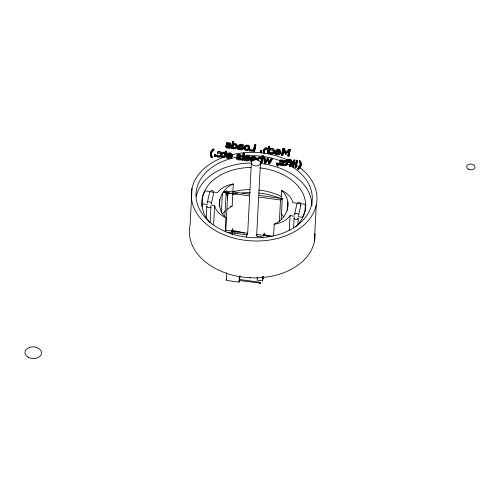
<?xml version="1.0" encoding="UTF-8"?>
<svg xmlns="http://www.w3.org/2000/svg" width="500" height="500" viewBox="0 0 500 500"><rect width="100%" height="100%" fill="white"/><g stroke="black" fill="none" stroke-linecap="round" stroke-linejoin="round"><path stroke-width="0.75" d="M261.388 160.131C261.575 157.556 257.413 158.325 258.225 160.944M267.856 150.775C267.512 147.2 263.256 150.137 264.4 152.931L263.344 152.787C262.406 149.75 265.581 145.569 268.175 148.744L268.706 146.294L269.769 146.431L268.363 153.463L267.306 153.319C270.306 147.456 263.569 146.25 264.4 152.931M202.062 206.894L202.419 197.206L205.044 190.894L210.156 191.581M226.962 209.462L232.162 206.081L233.319 183.956C219.744 189.544 214.225 207.331 225.95 217.75L225.238 231.481M239.2 148.006C238.919 146.481 241.656 147.487 242.106 148.281M192.019 188.388L190.094 225.263A62.881 44.244 3 0 0 248.731 277.7A62.881 44.244 3 0 0 315 233.438M206.256 217.456L206.856 205.95A2.081 1.512 2.7 0 0 208.594 207.712A2.081 1.512 2.7 0 0 210.963 206.5L210.119 222.606M211.306 153.844L212.319 157.762L211.4 157.637L211.438 156.862C209.262 154.4 210.219 150.588 213.025 149.056L213.944 149.181L213.9 149.956L212.194 151.688L211.356 153.481M212.981 149.831L213.025 149.056M214.338 156.45L214.6 154.656L215.812 154.819L215.775 155.588L215.55 156.613L214.338 156.45L214.6 154.656M215.55 156.613L215.812 154.819M221.881 153.656C223.287 156.675 218.988 158.188 216.856 156.581L217.125 154.987C221.287 158.363 222.956 150.481 217.537 152.394L217.494 153.162L220.556 153.431L220.919 155.338M217.125 154.987L216.856 156.581M213.631 224.581L214.631 205.506L210.981 205.019M216.894 155.806C222.631 159.2 224.381 150.019 217.675 151.762L217.494 153.162M219.288 206.381L219.644 199.513M222.75 152.756L222.875 152.181L225.05 152.469L225.331 151.194L226.394 151.337L226.112 152.613L226.887 152.719L226.762 153.294L225.987 153.188L224.938 157.338L221.856 157.456L222.031 156.062L224.256 155.906L224.925 153.044L222.75 152.756L222.712 153.531L224.887 153.819L224.925 153.044M222.031 156.062L221.856 157.456M222.875 152.181L222.712 153.531M221.356 213.056L222.394 193.219M225.287 151.969L225.331 151.194M229.688 144.619L228.506 144.069L226.513 144.125L226.706 142.656C232.119 141.906 231.65 146.125 226.881 145.681L226.744 147.025M226.706 142.656L226.513 144.125M226.35 152.113L226.394 151.337M232.206 155.225C233.231 158.494 228.538 159.35 226.462 157.819L226.656 156.344C228.031 157.188 230.656 157.7 231.294 155.712L226.706 155.094L226.663 155.869L231.256 156.488L231.294 155.712M226.656 156.344L226.462 157.819M225.944 153.963L226.719 154.069L226.762 153.294M226.887 152.719L226.719 154.069M224.869 216.169L226.244 191.088L249.806 194.144M225.738 146.225C225.219 148.394 228.7 148.356 230.087 148.219L230.294 146.681L228.15 146.831L226.781 146.25M225.244 231.344L225.837 230.431L227.812 192.531M230.294 146.681L230.087 148.219M233.738 141.588L233.206 144.019C235.175 142.2 238.438 144.8 236.8 147.044A3.588 2.525 3 0 1 235.738 147.994L233.762 148.094L232.525 147.162L232.338 148.613L231.281 148.475L232.681 141.444L233.738 141.588L233.431 143.575M232.338 148.613L232.525 147.162M232.681 141.444L231.281 148.475M226.612 272.738L226.213 280.387L239.044 282.106L239.95 276.212M231.863 233.025L232.144 234.194L232.225 232.631M232.306 231.069L232.537 228.988L232.306 231.069L238.1 232.288M240.294 156.269L239.119 155.712L237.119 155.775L237.312 154.3C242.725 153.556 242.262 157.775 237.488 157.331L237.387 157.9L238.088 158.344L240.9 158.331L240.694 159.869C239.275 160.331 234.862 159.512 236.762 157.444M237.312 154.3L237.119 155.775M242.925 146.325L243.113 144.869C239.881 142.694 236.962 145.925 237.694 149.35L238.769 149.494L238.9 148.112C239.831 149.644 243.556 149.588 243.081 147.262C242.281 145.881 237.056 145.425 241.112 144.925A3.825 2.688 3 0 1 242.963 145.55L242.925 146.325A3.825 2.688 3 0 0 241.075 145.7L239.794 145.794L239.369 146.319M238.769 149.494L238.9 148.112M239.406 146.581L239.45 145.769M240.694 159.869L240.9 158.331M241.9 160.144L243.306 153.112L244.363 153.256L244.319 154.031L242.956 160.281L241.9 160.144L243.306 153.112M242.956 160.281L244.363 153.256M249.725 157.2C251.594 160.438 246.406 162.019 244.237 160.2L244.431 158.725C245.806 159.569 248.431 160.081 249.069 158.094L244.475 157.475L244.438 158.25L249.025 158.869L249.069 158.094M244.237 160.2L244.431 158.725M239.044 282.106L239.369 275.988M240.075 276.431L240.062 276.75L240.212 276.056M249.531 150.938L249.719 149.481L253.538 149.994L254.694 144.675L255.831 144.825L254.481 151.6L249.531 150.938L249.719 149.481M251.469 161.444L250.413 161.031L250.606 159.55L253.194 160.306M246.637 237.019L246.756 234.706L247.712 234.556M250.606 159.55L250.413 161.031M251.744 158.637C251.319 156.494 254.513 156.287 255.269 157.863L255.206 159.694L250.619 159.081C249.881 154.581 258.475 155.938 255.888 159.9M247.656 233.925L249.65 195.775M249.731 194.237L251.406 162.181M254.694 144.675L253.663 150.006M254.481 151.6L255.831 144.825M259.375 158.481L259.413 157.706C262.45 157.369 261.212 160.975 260.831 162.675L261.894 162.819L263.3 155.794L262.238 155.65L261.7 158.1C260.206 155.875 256.725 157.25 257.213 160.012M260.281 152.381L260.544 150.581L261.756 150.744L261.712 151.519L261.494 152.544L260.281 152.381L260.544 150.581M256.669 235.131L258.663 196.988M258.744 195.444L260.419 163.388A4.562 3.212 3 0 0 254.256 159.744A4.562 3.212 3 0 0 253.062 165.212A4.562 3.212 3 0 0 260.419 163.388M261.494 152.544L261.756 150.744M261.894 162.819L263.3 155.794M262.238 155.65L261.794 158.262M257.281 277.087L257.119 280.15L262.45 280.863L263.1 276.719M267.844 160.056L268.644 163.725L269.637 163.856L272.188 159.581L272.231 158.806L271.175 158.663L269.288 161.988L268.525 158.306L267.631 158.188L265.312 161.456L264.925 157.812L263.869 157.675L264.525 163.175L265.525 163.306L267.844 160.056L267.887 159.281L265.562 162.531L265.525 163.306M264.525 163.175L263.869 157.675M264.925 157.812L265.194 161.5M265.844 149.125L265.887 148.35M267.594 158.963L267.631 158.188M264.137 235.331L264.363 233.25L264.137 235.331L268.481 236.25M268.363 153.463L269.769 146.431M268.706 146.294L268.269 148.906M268.525 158.306L269.094 162.025M262.45 280.863L262.65 277.038M268.644 163.725L267.887 159.281M262.719 278.781L263.431 278.5L262.719 278.781L262.956 276.994M262.838 276.519L262.812 277.044L263.444 277.125L263.469 276.6M274.381 150.463C275.788 153.481 271.488 154.994 269.356 153.387L269.625 151.794C273.788 155.175 275.456 147.287 270.031 149.2L269.994 149.975L273.05 150.244L273.419 152.144M269.625 151.794L269.356 153.387M263.356 278.863L263.587 277.081M269.394 152.613C275.131 156.006 276.881 146.825 270.169 148.569L269.994 149.975M269.637 163.856L269.681 163.081L272.231 158.806M271.131 159.438L271.175 158.663M280.781 151.506C281.806 154.775 277.113 155.631 275.038 154.106L275.231 152.625C276.606 153.469 279.231 153.981 279.869 151.994L275.281 151.381L275.238 152.15L279.831 152.769L279.869 151.994M275.231 152.625L275.038 154.106M276.769 163.006L276.581 164.469L277.238 165.881L277.981 165.981L277.981 163.169L276.769 163.006L277.238 165.881M273.587 235.656L274.188 224.213C287.762 218.625 293.281 200.837 281.556 190.419L281.119 198.812M277.981 163.169L277.981 165.981M283.106 162.306L282.488 161.569L279.913 161.506L280.106 160.031C285.519 159.288 285.05 163.506 280.281 163.062L280.181 163.631L280.881 164.075L283.694 164.062L283.656 164.838M280.106 160.031L279.913 161.506M283.863 150.231L282.738 155.387L281.6 155.238L282.944 148.475L284.525 148.688L285.856 152.294L288.719 149.25L290.269 149.456L288.919 156.213L287.856 156.075L289.025 150.144L286.05 153.356L286.012 154.131L285.319 154.037L283.9 149.456L285.319 154.037M282.944 148.475L281.6 155.238M282.738 155.387L283.9 149.456M279.387 221.406L280.519 199.769L281.544 199.669L282.219 198.512L258.819 195.356M283.694 164.062L283.488 165.6C282.106 165.869 278.125 165.575 279.312 163.369M284.481 149.462L284.525 148.688M287.744 162.244L288.519 162.344L288.644 161.769L287.869 161.669L287.913 160.894L288.688 161L288.562 161.569L287.787 161.469L286.731 165.619L283.656 165.738L283.831 164.344L286.056 164.188L286.725 161.325L284.55 161.038L284.513 161.806L286.681 162.1L286.725 161.325M283.831 164.344L283.656 165.738M281.2 219.656L282.294 198.725M287.869 161.669L288.188 159.613L287.131 159.475L286.85 160.75L284.675 160.463L284.513 161.806M287.087 160.25L287.131 159.475M288.675 150.025L288.719 149.25M287.856 156.075L289.025 150.144M288.519 162.344L288.688 161M288.919 156.213L290.269 149.456M288.9 161.025L288.775 161.6L290.512 161.831L290.469 162.606L288.731 162.375L288.9 161.025L290.637 161.256L290.744 160.506L288.863 159.85L288.825 160.625L290.706 161.281M290.512 161.831L289.613 166.531L290.675 166.675L291.531 162.744L292.206 162.838L292.369 161.488L291.7 161.394L291.675 160.15L290.494 159.456L289 159.238L288.825 160.625M287.5 210.394L287.938 202M290.587 161.038L290.631 160.263M290.675 166.675L291.575 161.969L292.244 162.062L292.369 161.488M291.531 162.744L291.575 161.969M292.206 162.838L292.244 162.062M292.419 166.912L293.444 161.631L294.5 161.775L293.475 167.05L292.419 166.912L293.238 163.156M289.294 230.106L290.056 215.613L294.431 216.2M293.4 162.406L293.444 161.631M293.581 161.594L293.825 159.881L294.881 160.025L294.637 161.731L293.581 161.594L293.781 160.656M293.475 167.05L294.5 161.775M294.637 161.731L294.881 160.025M295.044 167.262L296.444 160.231L297.5 160.375L296.094 167.4L295.044 167.262L296.256 161.7M296.406 161.006L296.444 160.231M296.094 167.4L297.5 160.375M293.606 227.613L294.125 217.644A2.081 1.512 2.7 0 0 295.863 219.4A2.081 1.512 2.7 0 0 298.238 218.194L297.956 223.562M299.306 160.581C301.275 163.15 300.056 166.769 297.475 168.381L297.431 169.156L298.35 169.275C301.375 167.644 302.45 163.425 300.225 160.706L299.306 160.581L300.294 164.412L299.788 166.45M298.35 169.275L298.394 168.5L300.306 166.8L301.356 164.725M314.331 241.906L316.256 205.031M245.019 148.694C244.45 146.019 249.175 145.75 248.55 148.5M232.781 147.031C232.344 144.931 235.656 143.906 236.175 146.1M262.744 278.325L262.931 276.788M263.375 278.406L263.612 276.631M260.231 283.069L239.35 280.531L239.375 280.012M239.456 280.025L239.488 279.5L259.6 282.194M260.244 282.944L260.375 282.3L260.238 283.331M291.725 161.856L291.737 161.194M256.275 159.7L256.3 158.831M227.244 198.35L228.456 192.394L228.294 193.113L230.188 193.369L228.331 192.825M217.537 152.394L217.675 151.762M211.35 203.588L213.55 193.5A2.081 1.419 12 0 0 211.562 191.8A2.081 1.419 12 0 0 209.444 192.95L207.244 203.038A2.081 1.512 12.6 0 1 209.656 201.838A2.081 1.512 12.6 0 1 211.262 203.969M224.35 156.263L224.887 153.819M225.987 153.188L224.975 156.562L221.894 156.681M226.706 155.094C231.656 147.475 235.912 161.5 226.506 157.044M226.663 155.869L226.744 155.506M226.262 195.138L226.119 192.825L223.944 192.531L224.106 191.806L225.994 191.762M237.838 148.713L238.256 146.781M242.969 145.55L243.113 144.869M244.475 157.475C249.431 149.856 253.688 163.881 244.275 159.425M244.438 158.25L244.825 157.144M232.144 234.194L232.3 233.469M250.619 159.081L250.694 158.713M226.369 279.662L226.681 278.225M258.263 160.169L258.744 158.275L259.413 157.706M243.894 233.506L244.05 232.787L232.463 230.344M260.831 162.675L261.25 160.769M263.344 152.787L264.237 149.262M267.306 153.319L267.719 151.412M270.031 149.2L270.169 148.569M275.281 151.381C280.231 143.756 284.494 157.787 275.081 153.331M275.238 152.15L275.631 151.044M284.55 161.038L284.675 160.463M286.15 164.544L286.681 162.1M287.787 161.469L286.775 164.844L283.694 164.963M287.913 160.894L288.188 159.613M288.863 159.85L289 159.238M288.731 162.375L288.856 161.8M289.613 166.531L290.469 162.606M300.825 205.194L298.625 215.281A2.081 1.512 12.6 0 0 296.663 213.481A2.081 1.512 12.6 0 0 294.519 214.725L296.719 204.644A2.081 1.419 12 0 1 299.106 203.538A2.081 1.419 12 0 1 300.738 205.556M239.475 279.519L239.363 280.512M210.556 152.45L210.338 155.544L211.4 157.637M257.469 159.431L257.762 158.619M231.737 231.137L232.537 228.988M231.844 231.144L232.381 229.706M263.562 235.4L264.363 233.25M263.675 235.406L264.206 233.975M257.488 235.994L256.988 236.188L256.163 235.487M231.112 156.844L231.256 156.488M226.713 146.713L226.838 146.456C228.094 146.206 232.131 146.094 230.181 143.95M237.319 158.363L240.869 157.419L241.269 156.106M238.4 146.306L238.863 145.581M235.613 147.669L235.819 147.275M244.325 146.956C241.575 151.794 251.994 151.675 249.319 146.875M226.869 155.1L227.319 154.469M250.819 158.312L251.269 157.675M270 161.431L270.756 160.1M227.8 192.706L226.825 192.525L226.163 191.381M251.887 158.256C252.656 157.137 254.631 157.513 255.225 158.637M276.512 151.331C277.281 150.213 279.256 150.588 279.85 151.706M222.712 213.663L225.175 210.863M259.45 282.781C258.856 283.656 261.05 283.494 260.206 282.738M286.012 154.131L288.981 150.919M254.669 159.838L255.244 158.919L250.656 158.306M213.944 149.181L211.706 151.8L211.4 155.712M281.269 198.825L282.1 198.475M228.212 154.725L230.087 154.506L231.275 155.425M245.987 157.106L247.862 156.888L249.05 157.806M280.238 163.837C281.406 163.356 285.019 163.844 283.875 161.569M297.731 202.562L298.719 202.15L300.25 202.562M254.375 160.044L253.637 160.281M210.925 190.594L211.988 190.456L213.356 191.256M226.55 143.35L229.131 143.412L229.75 144.156L226.194 145.019L225.681 145.738L225.975 146.669L228.038 147.45L230.131 147.45M237.156 155L239.737 155.062L240.356 155.8L236.806 156.669L236.287 157.381L236.581 158.319L238.644 159.1L240.738 159.094M279.95 160.731L282.531 160.794L283.15 161.531L279.594 162.4L279.075 163.119L279.375 164.05L281.438 164.831L283.531 164.825M223.944 192.531L226.462 192.475M240.938 232.55L243.269 232.725M233.781 232.75L235.338 232.862M285.363 153.262L286.05 153.356M231.319 147.7L232.375 147.838M237.738 148.581L238.806 148.719M249.569 150.162L254.525 150.825M260.325 151.606L261.531 151.769M263.387 152.012L264.444 152.156M267.344 152.544L268.406 152.688M281.637 154.462L282.775 154.613M287.9 155.3L288.962 155.444M293.619 160.819L294.675 160.963M251.781 157.863L255.338 158.338M214.381 155.675L215.588 155.838M241.938 159.369L242.994 159.506M260.875 161.906L261.931 162.044M264.569 162.4L265.562 162.531M268.688 162.95L269.681 163.081M289.656 165.763L290.719 165.9M292.462 166.137L293.512 166.275M295.081 166.488L296.137 166.631M277.281 165.106L278.019 165.206M211.438 156.862L212.356 156.988M297.475 168.381L298.394 168.5M224.106 191.806L226.281 192.1M227.45 192.887L249.575 195.85M258.587 197.056L280.712 200.025M213.075 191.969L217.456 192.556A26.062 18.337 3 0 1 233.319 183.956M297.256 203.25L292.875 202.662A24.119 16.969 3 0 0 281.556 190.419M300.175 203.637L305.287 204.325L305.094 210.963L302.462 217.275L298.081 216.688M202.219 203.844L207.331 204.525M225.681 230.275L247.625 233.219M256.15 234.356L270.525 236.281M227.237 232.219L246.912 234.856M257.175 236.231L263.231 237.044M262.869 277.469L263.5 277.55M264.294 234.613L272.256 236.287M252.625 160.906L250.456 160.256M226.525 191.025L226.931 191.219M256.337 234.406L256.762 234.669M244.387 159.5L244.881 159.756M260.9 158.15L261.331 158.469M236.2 144.6L236.537 144.887M231.581 154.45L231.956 154.819M238.863 148.881C239.806 150.625 244.037 150.144 242.869 147.738M281.269 213.681L283.875 217.087M232.481 147.938L233.725 148.869L235.694 148.769A3.588 2.525 3 0 0 236.762 147.819L237.169 146.5L236.838 145.269M255.906 158.031L256.156 158.438M211.75 156.756L212.319 157.762M284.75 150.181L285.55 152.35M301.231 163.6L301.394 164.581M290.056 215.613A23.8 16.75 3 0 1 274.188 224.213M260.113 167.931A51.969 36.569 3 0 1 295.469 226.981M210.256 222.931A51.969 36.569 3 0 1 207.456 186.287A51.969 36.569 3 0 1 251.038 167.469M225.95 217.75A23.669 16.656 3 0 1 214.631 205.506M230.5 206.412A26.062 18.337 3 0 1 232.162 206.081M250.594 277.356A4.562 3.212 3 0 1 249.406 277.306M294.081 163.581A62.881 44.244 3 0 1 295.4 231.194A62.881 44.244 3 0 1 200.588 218.463A62.881 44.244 3 0 1 230.544 155.05M232.025 154.681A62.881 44.244 3 0 1 289.462 161.019M292.131 162.438A62.881 44.244 3 0 1 293.419 163.181M196.256 196.381A58.206 40.956 3 0 1 251.9 163.075M260.287 163.531A58.206 40.956 3 0 1 311.919 205.694M262.925 156.425A58.206 40.956 3 0 1 304.55 218.487A58.206 40.956 3 0 1 208.825 221.213A58.206 40.956 3 0 1 236.569 157.175M240.994 156.438A58.206 40.956 3 0 1 245.494 155.95M248.494 155.769A58.206 40.956 3 0 1 262.175 156.331M232.481 194.513A58.206 40.956 3 0 1 237.581 193.531M242.062 192.963A58.206 40.956 3 0 1 250.356 192.575M258.744 193.031A58.206 40.956 3 0 1 279.175 197.981M233.719 191.625A51.969 36.569 3 0 1 249.881 189.594M258.956 190.062A51.969 36.569 3 0 1 281.188 196.412M242.15 147.506L241.956 148.125C238.119 149.756 238.819 144.125 242.15 147.506M245.1 147.256C247.862 154.656 250.656 141.012 245.1 147.256M232.869 145.594L233.206 147.106L234.844 147.519A2.075 1.456 3 0 0 235.65 146.894L236.213 145.325C235.825 143.488 233.062 143.806 232.869 145.594M243.981 147.106C243.294 150.381 249.206 150.963 249.706 147.875C250.381 144.613 244.475 144.006 243.981 147.106M227.981 154.275L227.831 154.65L231.388 155.125L231.319 154.65C230.719 153.531 228.744 153.156 227.981 154.275M245.75 156.656L245.6 157.031L249.156 157.506L249.088 157.031C248.494 155.912 246.519 155.538 245.75 156.656M276.556 150.556L276.406 150.931L279.962 151.412L279.894 150.931C279.294 149.812 277.319 149.438 276.556 150.556M468.275 169.175A4.156 2.925 3 0 0 474.975 167.512A4.156 2.925 3 0 0 469.363 164.194A4.156 2.925 3 0 0 468.275 169.175M28.062 357.144A8.312 5.85 3 0 0 41.475 353.812A8.312 5.85 3 0 0 30.238 347.181A8.312 5.85 3 0 0 28.062 357.144"/></g></svg>
